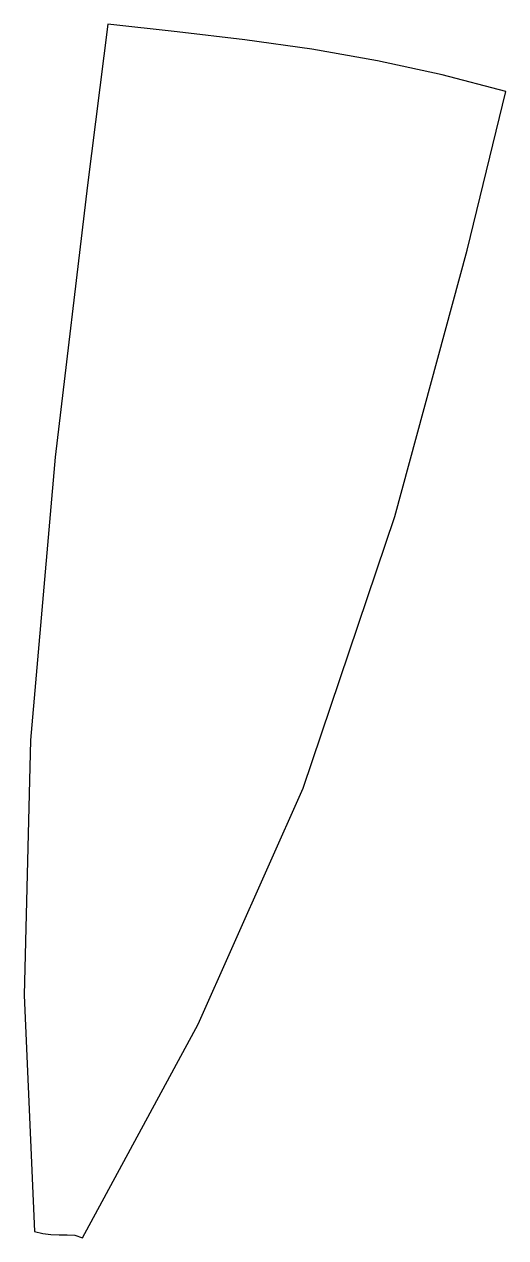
# Model space of a CAD drawing. Header units: millimetres. Extents: x 0 to 45, y 0 to 113.
import ezdxf

# ---------------------------------------------------------------- set-up
doc = ezdxf.new("R2010")
doc.units = ezdxf.units.MM

msp = doc.modelspace()

# ---------------------------------------------------------------- linework, layer by layer
at = {"layer": 'CUT'}
msp.add_lwpolyline([(0.95, 0.57), (1.72, 0.41), (2.48, 0.31), (3.24, 0.27), (3.99, 0.28), (4.73, 0.23), (5.42, 0), (16.23, 19.93), (26.01, 41.97), (34.58, 67.3), (41.31, 92.15), (44.91, 106.97), (38.98, 108.51), (32.96, 109.83), (26.83, 110.91), (20.59, 111.79), (14.25, 112.54), (7.8, 113.24), (5.91, 98.22), (2.87, 72.85), (0.58, 46.42), (0, 22.63)], close=True, dxfattribs=at)

doc.saveas('drawing.dxf')
